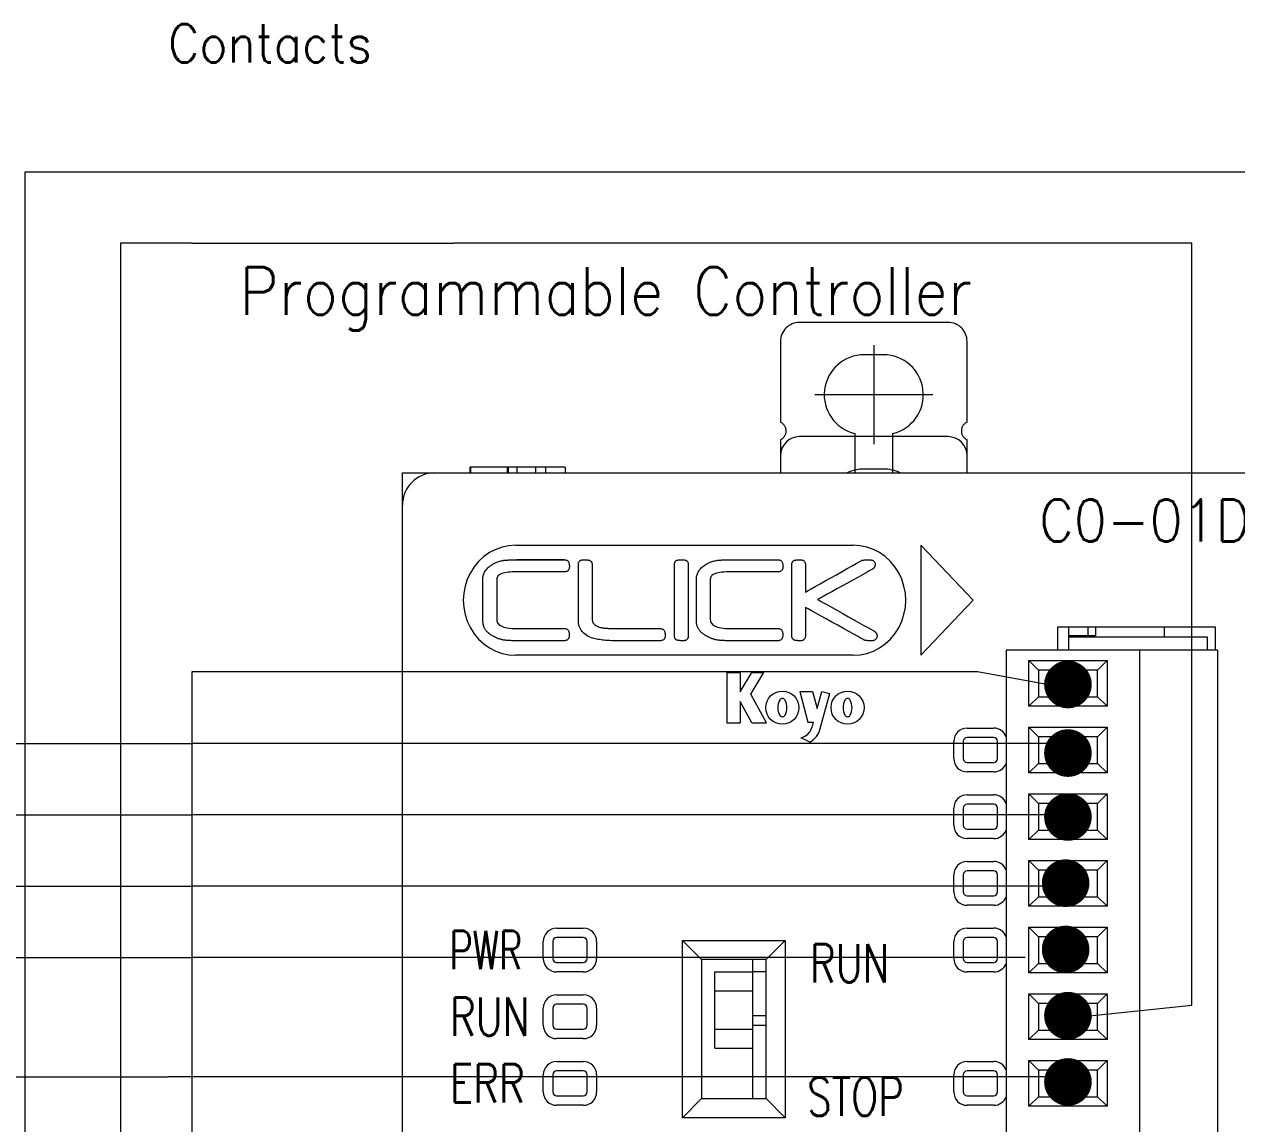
# Model space of a CAD drawing. Header units: inches. Extents: x 0 to 9.7, y 0 to 7.5.
# Drawn here: x 5.874 to 7.147, y 5.176 to 6.33 of the extents above; entities that cross this region are included whole.
import ezdxf
from ezdxf.enums import TextEntityAlignment as Align

# ---------------------------------------------------------------- set-up
doc = ezdxf.new("R2010")
doc.units = ezdxf.units.IN
doc.linetypes.add('CENTER2', pattern=[28.575, 19.05, -3.175, 3.175, -3.175])
doc.linetypes.add('PHANTOM', pattern=[12.7, 6.35, -1.27, 1.27, -1.27, 1.27, -1.27])
doc.layers.get('0').update_dxf_attribs({"lineweight": 0})
doc.layers.add('CENTERLINE', color=40, linetype='CENTER2')
doc.styles.add('MX_NOTE_STANDARD', font='txt.shx', dxfattribs={"bigfont": 'extfont.shx'})
doc.styles.get("Standard").update_dxf_attribs({"font": 'STANDARD'})

msp = doc.modelspace()

# ---------------------------------------------------------------- linework, layer by layer
at = {"lineweight": 18}
for p, q in [((5.875, 4.775), (5.875, 6.175)), ((5.875, 6.175), (7.3, 6.175)), ((6.05, 6.1), (5.975, 6.1)), ((5.975, 6.1), (5.975, 5.95)), ((6.05, 6.1), (6.325, 6.1)), ((7.1, 6.1), (6.325, 6.1)), ((7.1, 5.3), (7.1, 6.1)), ((5.975, 5.95), (5.975, 4.35)), ((6.844, 5.897), (6.688, 5.897)), ((6.668, 5.877), (6.668, 5.859)), ((6.864, 5.859), (6.864, 5.877)), ((6.271, 5.859), (6.305, 5.859)), ((6.271, 5.825), (6.271, 5.859)), ((6.305, 5.859), (7.307, 5.859)), ((6.342, 5.865), (6.342, 5.859)), ((6.3427, 5.865), (6.342, 5.865)), ((6.3809, 5.865), (6.3427, 5.865)), ((6.3427, 5.865), (6.3427, 5.859)), ((6.3809, 5.865), (6.3809, 5.859)), ((6.382, 5.865), (6.3809, 5.865)), ((6.3911, 5.865), (6.382, 5.865)), ((6.382, 5.865), (6.382, 5.859)), ((6.3911, 5.865), (6.3911, 5.859)), ((6.4109, 5.865), (6.3911, 5.865)), ((6.4214, 5.865), (6.4109, 5.865)), ((6.4109, 5.865), (6.4109, 5.859)), ((6.4214, 5.865), (6.4214, 5.859)), ((6.4419, 5.865), (6.4214, 5.865)), ((6.4419, 5.865), (6.4419, 5.859)), ((6.442, 5.865), (6.4419, 5.865)), ((6.442, 5.865), (6.442, 5.859)), ((6.776, 5.863), (6.756, 5.863)), ((6.271, 4.193), (6.271, 5.825)), ((6.3901, 5.783), (6.7445, 5.783)), ((6.8154, 5.783), (6.8154, 5.6675)), ((6.8705, 5.7253), (6.8154, 5.783)), ((6.8154, 5.6675), (6.8705, 5.7253)), ((6.959, 5.697), (6.959, 5.673)), ((7.125, 5.697), (6.959, 5.697)), ((6.971, 5.687), (6.971, 5.697)), ((6.991, 5.688), (6.991, 5.697)), ((6.999, 5.697), (6.999, 5.688)), ((7.071, 5.697), (7.071, 5.687)), ((7.125, 5.673), (7.125, 5.697)), ((6.999, 5.688), (6.971, 5.688)), ((6.971, 5.687), (7.116, 5.687)), ((6.971, 5.673), (6.971, 5.687)), ((7.116, 5.687), (7.116, 5.673)), ((6.7445, 5.6675), (6.3901, 5.6675)), ((7.045, 5.673), (6.905, 5.673)), ((6.905, 5.673), (6.905, 4.273)), ((7.045, 5.673), (7.045, 4.273)), ((7.127, 5.673), (7.045, 5.673)), ((7.127, 5.673), (7.127, 4.273)), ((6.939, 5.652), (6.929, 5.662)), ((6.929, 5.662), (7.011, 5.662)), ((6.929, 5.614), (6.929, 5.662)), ((7.001, 5.652), (7.011, 5.662)), ((7.011, 5.662), (7.011, 5.614)), ((6.875, 5.65), (6.05, 5.65)), ((6.05, 5.65), (6.05, 4.25)), ((6.6116, 5.6495), (6.6258, 5.6495)), ((6.6116, 5.6495), (6.6116, 5.5966)), ((6.6258, 5.629), (6.6381, 5.6495)), ((6.6258, 5.6495), (6.6258, 5.629)), ((6.6369, 5.6265), (6.6507, 5.6495)), ((6.6381, 5.6495), (6.6507, 5.6495)), ((6.9515, 5.636), (6.875, 5.65)), ((7.001, 5.652), (6.939, 5.652)), ((6.939, 5.652), (6.939, 5.624)), ((7.001, 5.624), (7.001, 5.652)), ((6.6883, 5.6294), (6.6968, 5.5974)), ((6.6883, 5.6294), (6.7017, 5.6294)), ((6.7017, 5.6294), (6.7065, 5.6115)), ((6.7065, 5.6115), (6.7113, 5.6295)), ((6.7113, 5.6295), (6.7197, 5.6272)), ((6.6258, 5.6188), (6.6258, 5.5966)), ((6.6381, 5.5966), (6.6258, 5.6188)), ((6.6535, 5.5966), (6.6369, 5.6265)), ((6.7098, 5.5905), (6.7197, 5.6272)), ((6.929, 5.614), (6.939, 5.624)), ((6.939, 5.624), (7.001, 5.624)), ((7.011, 5.614), (7.001, 5.624)), ((7.011, 5.614), (6.929, 5.614)), ((6.6116, 5.5966), (6.6258, 5.5966)), ((6.6381, 5.5966), (6.6535, 5.5966)), ((6.6968, 5.5974), (6.7027, 5.5974)), ((6.7012, 5.5918), (6.7027, 5.5974)), ((6.864, 5.591), (6.892, 5.591)), ((6.939, 5.582), (6.929, 5.592)), ((6.929, 5.592), (7.011, 5.592)), ((6.929, 5.544), (6.929, 5.592)), ((7.001, 5.582), (7.011, 5.592)), ((7.011, 5.592), (7.011, 5.544)), ((6.6895, 5.5811), (6.6992, 5.5763)), ((6.85, 5.559), (6.85, 5.577)), ((6.86, 5.577), (6.86, 5.559)), ((6.892, 5.581), (6.864, 5.581)), ((6.896, 5.559), (6.896, 5.577)), ((7.001, 5.582), (6.939, 5.582)), ((6.939, 5.582), (6.939, 5.554)), ((7.001, 5.554), (7.001, 5.582)), ((5.775, 5.575), (6.05, 5.575)), ((6.95, 5.575), (6.05, 5.575)), ((6.864, 5.555), (6.892, 5.555)), ((6.929, 5.544), (6.939, 5.554)), ((6.939, 5.554), (7.001, 5.554)), ((7.011, 5.544), (7.001, 5.554)), ((6.892, 5.545), (6.864, 5.545)), ((7.011, 5.544), (6.929, 5.544)), ((6.864, 5.521), (6.892, 5.521)), ((6.939, 5.512), (6.929, 5.522)), ((6.929, 5.522), (7.011, 5.522)), ((6.929, 5.474), (6.929, 5.522)), ((7.001, 5.512), (7.011, 5.522)), ((7.011, 5.522), (7.011, 5.474)), ((6.85, 5.489), (6.85, 5.507)), ((6.86, 5.507), (6.86, 5.489)), ((6.892, 5.511), (6.864, 5.511)), ((6.896, 5.489), (6.896, 5.507)), ((7.001, 5.512), (6.939, 5.512)), ((6.939, 5.512), (6.939, 5.484)), ((7.001, 5.484), (7.001, 5.512)), ((5.575, 5.5), (6.05, 5.5)), ((6.95, 5.5), (6.05, 5.5)), ((6.864, 5.485), (6.892, 5.485)), ((6.929, 5.474), (6.939, 5.484)), ((6.939, 5.484), (7.001, 5.484)), ((7.011, 5.474), (7.001, 5.484)), ((6.892, 5.475), (6.864, 5.475)), ((7.011, 5.474), (6.929, 5.474)), ((6.864, 5.451), (6.892, 5.451)), ((6.929, 5.404), (6.929, 5.452)), ((6.939, 5.442), (6.929, 5.452)), ((6.929, 5.452), (7.011, 5.452)), ((7.001, 5.442), (7.011, 5.452)), ((7.011, 5.452), (7.011, 5.404)), ((6.85, 5.419), (6.85, 5.437)), ((6.86, 5.437), (6.86, 5.419)), ((6.892, 5.441), (6.864, 5.441)), ((6.896, 5.419), (6.896, 5.437)), ((6.939, 5.442), (6.939, 5.414)), ((7.001, 5.442), (6.939, 5.442)), ((7.001, 5.414), (7.001, 5.442)), ((5.375, 5.425), (6.05, 5.425)), ((6.95, 5.425), (6.05, 5.425)), ((6.864, 5.415), (6.892, 5.415)), ((6.929, 5.404), (6.939, 5.414)), ((6.939, 5.414), (7.001, 5.414)), ((7.011, 5.404), (7.001, 5.414)), ((6.892, 5.405), (6.864, 5.405)), ((7.011, 5.404), (6.929, 5.404)), ((6.433, 5.381), (6.461, 5.381)), ((6.864, 5.381), (6.892, 5.381)), ((6.929, 5.382), (7.011, 5.382)), ((6.929, 5.382), (6.939, 5.372)), ((6.929, 5.334), (6.929, 5.382)), ((7.011, 5.382), (7.001, 5.372)), ((7.011, 5.382), (7.011, 5.334)), ((6.419, 5.349), (6.419, 5.367)), ((6.429, 5.367), (6.429, 5.349)), ((6.461, 5.371), (6.433, 5.371)), ((6.465, 5.349), (6.465, 5.367)), ((6.475, 5.367), (6.475, 5.349)), ((6.565, 5.368), (6.673, 5.368)), ((6.565, 5.182), (6.565, 5.368)), ((6.585, 5.348), (6.565, 5.368)), ((6.673, 5.368), (6.653, 5.348)), ((6.673, 5.368), (6.673, 5.182)), ((6.85, 5.349), (6.85, 5.367)), ((6.86, 5.367), (6.86, 5.349)), ((6.892, 5.371), (6.864, 5.371)), ((6.896, 5.349), (6.896, 5.367)), ((7.001, 5.372), (6.939, 5.372)), ((6.939, 5.372), (6.939, 5.344)), ((7.001, 5.344), (7.001, 5.372)), ((5.175, 5.35), (6.05, 5.35)), ((6.925, 5.35), (6.05, 5.35)), ((6.585, 5.348), (6.585, 5.202)), ((6.653, 5.348), (6.585, 5.348)), ((6.639, 5.335), (6.639, 5.348)), ((6.653, 5.202), (6.653, 5.348)), ((6.433, 5.345), (6.461, 5.345)), ((6.461, 5.335), (6.433, 5.335)), ((6.599, 5.335), (6.639, 5.335)), ((6.599, 5.315), (6.599, 5.335)), ((6.653, 5.335), (6.639, 5.335)), ((6.639, 5.315), (6.639, 5.335)), ((6.864, 5.345), (6.892, 5.345)), ((6.892, 5.335), (6.864, 5.335)), ((6.939, 5.344), (6.929, 5.334)), ((6.939, 5.344), (7.001, 5.344)), ((7.001, 5.344), (7.011, 5.334)), ((7.011, 5.334), (6.929, 5.334)), ((6.433, 5.311), (6.461, 5.311)), ((6.599, 5.275), (6.599, 5.315)), ((6.599, 5.315), (6.639, 5.315)), ((6.639, 5.275), (6.639, 5.315)), ((6.929, 5.264), (6.929, 5.312)), ((6.929, 5.312), (6.939, 5.302)), ((6.929, 5.312), (7.011, 5.312)), ((7.011, 5.312), (7.001, 5.302)), ((7.011, 5.312), (7.011, 5.264)), ((6.419, 5.279), (6.419, 5.297)), ((6.429, 5.297), (6.429, 5.279)), ((6.461, 5.301), (6.433, 5.301)), ((6.465, 5.279), (6.465, 5.297)), ((6.475, 5.297), (6.475, 5.279)), ((6.939, 5.302), (6.939, 5.274)), ((7.001, 5.302), (6.939, 5.302)), ((6.9757, 5.287), (7.1, 5.3)), ((7.001, 5.274), (7.001, 5.302)), ((6.653, 5.289), (6.639, 5.289)), ((6.433, 5.275), (6.461, 5.275)), ((6.599, 5.275), (6.639, 5.275)), ((6.599, 5.255), (6.599, 5.275)), ((6.639, 5.279), (6.653, 5.279)), ((6.639, 5.255), (6.639, 5.275)), ((6.939, 5.274), (6.929, 5.264)), ((6.939, 5.274), (7.001, 5.274)), ((7.001, 5.274), (7.011, 5.264)), ((6.461, 5.265), (6.433, 5.265)), ((7.011, 5.264), (6.929, 5.264)), ((6.599, 5.255), (6.639, 5.255)), ((6.639, 5.202), (6.639, 5.255)), ((6.433, 5.241), (6.461, 5.241)), ((6.864, 5.241), (6.892, 5.241)), ((6.929, 5.194), (6.929, 5.242)), ((6.929, 5.242), (6.939, 5.232)), ((6.929, 5.242), (7.011, 5.242)), ((7.011, 5.242), (7.001, 5.232)), ((7.011, 5.242), (7.011, 5.194)), ((4.875, 5.225), (6.025, 5.225)), ((6.95, 5.225), (6.025, 5.225)), ((6.419, 5.209), (6.419, 5.227)), ((6.429, 5.227), (6.429, 5.209)), ((6.461, 5.231), (6.433, 5.231)), ((6.465, 5.209), (6.465, 5.227)), ((6.475, 5.227), (6.475, 5.209)), ((6.85, 5.209), (6.85, 5.227)), ((6.86, 5.227), (6.86, 5.209)), ((6.892, 5.231), (6.864, 5.231)), ((6.896, 5.209), (6.896, 5.227)), ((6.939, 5.232), (6.939, 5.204)), ((7.001, 5.232), (6.939, 5.232)), ((7.001, 5.204), (7.001, 5.232)), ((6.433, 5.205), (6.461, 5.205)), ((6.461, 5.195), (6.433, 5.195)), ((6.585, 5.202), (6.565, 5.182)), ((6.585, 5.202), (6.653, 5.202)), ((6.673, 5.182), (6.653, 5.202)), ((6.864, 5.205), (6.892, 5.205)), ((6.892, 5.195), (6.864, 5.195)), ((6.939, 5.204), (6.929, 5.194)), ((6.939, 5.204), (7.001, 5.204)), ((7.001, 5.204), (7.011, 5.194)), ((7.011, 5.194), (6.929, 5.194)), ((6.673, 5.182), (6.565, 5.182))]:
    msp.add_line(p, q, dxfattribs=at)
at = {"linetype": 'PHANTOM', "lineweight": 18, "ltscale": 0.2}
for p, q in [((6.844, 6.017), (6.688, 6.017)), ((6.668, 5.997), (6.668, 5.9122)), ((6.864, 5.9122), (6.864, 5.997)), ((6.776, 5.983), (6.756, 5.983)), ((6.746, 5.9002), (6.746, 5.859)), ((6.786, 5.859), (6.786, 5.9002)), ((6.668, 5.8938), (6.668, 5.859)), ((6.864, 5.859), (6.864, 5.8938))]:
    msp.add_line(p, q, dxfattribs=at)
at = {"lineweight": 18}
for points in [[(6.3901, 5.783), (6.3829, 5.7825), (6.3759, 5.781), (6.369, 5.7786), (6.3626, 5.7753), (6.3566, 5.7711), (6.3511, 5.7661), (6.3464, 5.7604), (6.3424, 5.7541), (6.3392, 5.7474), (6.3369, 5.7402), (6.3355, 5.7328), (6.335, 5.7253), (6.3355, 5.7177), (6.3369, 5.7103), (6.3392, 5.7032), (6.3424, 5.6964), (6.3464, 5.6901), (6.3511, 5.6844), (6.3566, 5.6794), (6.3626, 5.6752), (6.369, 5.6719), (6.3759, 5.6695), (6.3829, 5.668), (6.3901, 5.6675), (6.3901, 5.6675)], [(6.7445, 5.6675), (6.7517, 5.668), (6.7588, 5.6695), (6.7656, 5.6719), (6.7721, 5.6752), (6.7781, 5.6794), (6.7835, 5.6844), (6.7882, 5.6901), (6.7922, 5.6964), (6.7954, 5.7032), (6.7977, 5.7103), (6.7992, 5.7177), (6.7996, 5.7253), (6.7992, 5.7328), (6.7977, 5.7402), (6.7954, 5.7474), (6.7922, 5.7541), (6.7882, 5.7604), (6.7835, 5.7661), (6.7781, 5.7711), (6.7721, 5.7753), (6.7656, 5.7786), (6.7588, 5.781), (6.7517, 5.7825), (6.7445, 5.783), (6.7445, 5.783)], [(6.3555, 5.7471), (6.3555, 5.7481), (6.3556, 5.7492), (6.3558, 5.7502), (6.356, 5.7512), (6.3562, 5.7521), (6.3566, 5.7531), (6.357, 5.754), (6.3574, 5.7549), (6.358, 5.7558), (6.3585, 5.7567), (6.3592, 5.7576), (6.3599, 5.7584), (6.3607, 5.7592), (6.3615, 5.76), (6.3624, 5.7607), (6.3632, 5.7613), (6.364, 5.7619), (6.3648, 5.7625), (6.3656, 5.763), (6.3665, 5.7635), (6.3674, 5.764), (6.3683, 5.7644), (6.3693, 5.7648), (6.3702, 5.7652), (6.3712, 5.7656), (6.3722, 5.7659), (6.3732, 5.7662), (6.3743, 5.7665), (6.3754, 5.7668), (6.3765, 5.767), (6.3767, 5.7671), (6.377, 5.7671), (6.3773, 5.7671), (6.3777, 5.7672), (6.378, 5.7672), (6.3783, 5.7673), (6.3786, 5.7673), (6.379, 5.7673), (6.3793, 5.7674), (6.3797, 5.7674), (6.3801, 5.7674), (6.3804, 5.7675), (6.3808, 5.7675), (6.3812, 5.7675), (6.3816, 5.7675), (6.382, 5.7676), (6.3824, 5.7676), (6.3829, 5.7676), (6.3833, 5.7676), (6.3838, 5.7677), (6.3842, 5.7677), (6.3847, 5.7677), (6.3852, 5.7677), (6.3857, 5.7677), (6.3862, 5.7677), (6.3867, 5.7677), (6.3872, 5.7677), (6.3877, 5.7677), (6.3883, 5.7677), (6.3888, 5.7677)], [(6.3888, 5.7677), (6.3895, 5.7677), (6.3914, 5.7677), (6.3943, 5.7677), (6.398, 5.7677), (6.4024, 5.7677), (6.4073, 5.7677), (6.4124, 5.7677), (6.4177, 5.7677), (6.4228, 5.7677), (6.4277, 5.7677), (6.4321, 5.7677), (6.4358, 5.7677), (6.4387, 5.7677), (6.4406, 5.7677), (6.4413, 5.7677)], [(6.4409, 5.7677), (6.4403, 5.7677), (6.4385, 5.7677), (6.4358, 5.7677), (6.4322, 5.7677), (6.428, 5.7677), (6.4234, 5.7677), (6.4185, 5.7677), (6.4135, 5.7677), (6.4086, 5.7677), (6.404, 5.7677), (6.3999, 5.7677), (6.3963, 5.7677), (6.3935, 5.7677), (6.3917, 5.7677), (6.3911, 5.7677)], [(6.4413, 5.7677), (6.4419, 5.7677), (6.4425, 5.7676), (6.4431, 5.7675), (6.4436, 5.7672), (6.4441, 5.7669), (6.4446, 5.7666), (6.445, 5.7662), (6.4453, 5.7657), (6.4456, 5.7652), (6.4458, 5.7646), (6.446, 5.7639), (6.4462, 5.7632), (6.4463, 5.7624), (6.4464, 5.7615), (6.4464, 5.7606)], [(6.4464, 5.7606), (6.4464, 5.7599), (6.4463, 5.7592), (6.4462, 5.7586), (6.446, 5.7581), (6.4458, 5.7575), (6.4456, 5.7571), (6.4453, 5.7567), (6.445, 5.7563), (6.4446, 5.756), (6.4441, 5.7557), (6.4436, 5.7555), (6.4431, 5.7553), (6.4425, 5.7552), (6.4419, 5.7551), (6.4413, 5.7551)], [(6.4558, 5.7623), (6.4558, 5.763), (6.4559, 5.7637), (6.456, 5.7643), (6.4561, 5.7648), (6.4563, 5.7653), (6.4566, 5.7658), (6.4569, 5.7662), (6.4572, 5.7666), (6.4576, 5.7669), (6.458, 5.7671), (6.4585, 5.7674), (6.459, 5.7675), (6.4596, 5.7676), (6.4602, 5.7677), (6.4609, 5.7677), (6.4615, 5.7677), (6.4621, 5.7677), (6.4627, 5.7677), (6.4633, 5.7677), (6.4638, 5.7677), (6.4643, 5.7677), (6.4647, 5.7676), (6.4651, 5.7676), (6.4655, 5.7676), (6.4659, 5.7675), (6.4662, 5.7675), (6.4665, 5.7675), (6.4668, 5.7674), (6.467, 5.7674), (6.4672, 5.7673), (6.4676, 5.7672), (6.468, 5.767), (6.4683, 5.7668), (6.4687, 5.7666), (6.469, 5.7663), (6.4692, 5.766), (6.4695, 5.7657), (6.4697, 5.7654), (6.4698, 5.765), (6.47, 5.7646), (6.4701, 5.7642), (6.4702, 5.7638), (6.4703, 5.7633), (6.4703, 5.7628), (6.4704, 5.7623)], [(6.4558, 5.7052), (6.4558, 5.7059), (6.4558, 5.7079), (6.4558, 5.7111), (6.4558, 5.7152), (6.4558, 5.72), (6.4558, 5.7253), (6.4558, 5.7309), (6.4558, 5.7366), (6.4558, 5.7422), (6.4558, 5.7475), (6.4558, 5.7523), (6.4558, 5.7564), (6.4558, 5.7595), (6.4558, 5.7616), (6.4558, 5.7623)], [(6.4704, 5.7623), (6.4704, 5.7616), (6.4704, 5.7595), (6.4704, 5.7563), (6.4704, 5.7523), (6.4704, 5.7475), (6.4704, 5.7422), (6.4704, 5.7366), (6.4704, 5.7309), (6.4704, 5.7253), (6.4704, 5.72), (6.4704, 5.7152), (6.4704, 5.7111), (6.4704, 5.708), (6.4704, 5.7059), (6.4704, 5.7052)], [(6.5566, 5.7624), (6.5567, 5.7629), (6.5567, 5.7634), (6.5568, 5.7639), (6.5569, 5.7643), (6.557, 5.7648), (6.5571, 5.7652), (6.5573, 5.7655), (6.5575, 5.7659), (6.5578, 5.7662), (6.558, 5.7665), (6.5583, 5.7667), (6.5586, 5.7669), (6.559, 5.7671), (6.5593, 5.7673), (6.5597, 5.7675), (6.5598, 5.7675), (6.5599, 5.7675), (6.5601, 5.7675), (6.5602, 5.7675), (6.5603, 5.7675), (6.5605, 5.7675), (6.5606, 5.7676), (6.5608, 5.7676), (6.5609, 5.7676), (6.5611, 5.7676), (6.5613, 5.7676), (6.5614, 5.7676), (6.5616, 5.7676), (6.5618, 5.7676), (6.562, 5.7677), (6.5622, 5.7677), (6.5625, 5.7677), (6.5627, 5.7677), (6.5629, 5.7677), (6.5632, 5.7677), (6.5634, 5.7677), (6.5637, 5.7677), (6.564, 5.7677), (6.5643, 5.7677), (6.5645, 5.7677), (6.5648, 5.7677), (6.5651, 5.7677), (6.5655, 5.7677), (6.5658, 5.7677), (6.5661, 5.7677), (6.5668, 5.7677), (6.5674, 5.7676), (6.568, 5.7675), (6.5685, 5.7674), (6.569, 5.7671), (6.5694, 5.7669), (6.5698, 5.7666), (6.5701, 5.7662), (6.5704, 5.7658), (6.5707, 5.7653), (6.5709, 5.7648), (6.571, 5.7643), (6.5711, 5.7637), (6.5712, 5.763), (6.5712, 5.7623)], [(6.5566, 5.6884), (6.5566, 5.6893), (6.5566, 5.692), (6.5566, 5.6961), (6.5566, 5.7013), (6.5566, 5.7075), (6.5566, 5.7144), (6.5566, 5.7217), (6.5566, 5.7291), (6.5566, 5.7363), (6.5566, 5.7432), (6.5566, 5.7494), (6.5566, 5.7547), (6.5566, 5.7588), (6.5566, 5.7614), (6.5566, 5.7624)], [(6.5712, 5.7623), (6.5712, 5.7614), (6.5712, 5.7587), (6.5712, 5.7546), (6.5712, 5.7493), (6.5712, 5.7431), (6.5712, 5.7362), (6.5712, 5.729), (6.5712, 5.7216), (6.5712, 5.7143), (6.5712, 5.7075), (6.5712, 5.7013), (6.5712, 5.696), (6.5712, 5.6919), (6.5712, 5.6892), (6.5712, 5.6883)], [(6.5797, 5.7471), (6.5797, 5.7481), (6.5798, 5.7492), (6.58, 5.7502), (6.5802, 5.7512), (6.5805, 5.7521), (6.5808, 5.7531), (6.5812, 5.754), (6.5817, 5.7549), (6.5822, 5.7558), (6.5828, 5.7567), (6.5834, 5.7576), (6.5841, 5.7584), (6.5849, 5.7592), (6.5857, 5.76), (6.5866, 5.7607), (6.5874, 5.7613), (6.5882, 5.7619), (6.589, 5.7625), (6.5899, 5.763), (6.5907, 5.7635), (6.5916, 5.764), (6.5926, 5.7644), (6.5935, 5.7648), (6.5945, 5.7652), (6.5954, 5.7656), (6.5964, 5.7659), (6.5975, 5.7662), (6.5985, 5.7665), (6.5996, 5.7668), (6.6007, 5.767), (6.601, 5.7671), (6.6013, 5.7671), (6.6016, 5.7671), (6.6019, 5.7672), (6.6022, 5.7672), (6.6025, 5.7673), (6.6029, 5.7673), (6.6032, 5.7673), (6.6036, 5.7674), (6.6039, 5.7674), (6.6043, 5.7674), (6.6047, 5.7675), (6.6051, 5.7675), (6.6054, 5.7675), (6.6058, 5.7675), (6.6063, 5.7676), (6.6067, 5.7676), (6.6071, 5.7676), (6.6075, 5.7676), (6.608, 5.7677), (6.6085, 5.7677), (6.6089, 5.7677), (6.6094, 5.7677), (6.6099, 5.7677), (6.6104, 5.7677), (6.6109, 5.7677), (6.6114, 5.7677), (6.612, 5.7677), (6.6125, 5.7677), (6.613, 5.7677)], [(6.613, 5.7677), (6.6137, 5.7677), (6.6156, 5.7677), (6.6185, 5.7677), (6.6222, 5.7677), (6.6266, 5.7677), (6.6315, 5.7677), (6.6367, 5.7677), (6.6419, 5.7677), (6.647, 5.7677), (6.6519, 5.7677), (6.6563, 5.7677), (6.6601, 5.7677), (6.663, 5.7677), (6.6648, 5.7677), (6.6655, 5.7677)], [(6.6655, 5.7677), (6.6662, 5.7677), (6.6668, 5.7676), (6.6674, 5.7675), (6.6679, 5.7672), (6.6684, 5.7669), (6.6688, 5.7666), (6.6692, 5.7662), (6.6695, 5.7657), (6.6698, 5.7652), (6.6701, 5.7646), (6.6703, 5.7639), (6.6704, 5.7632), (6.6706, 5.7624), (6.6706, 5.7615), (6.6707, 5.7606)], [(6.6707, 5.7606), (6.6706, 5.7599), (6.6706, 5.7592), (6.6704, 5.7586), (6.6703, 5.7581), (6.6701, 5.7575), (6.6698, 5.7571), (6.6695, 5.7567), (6.6692, 5.7563), (6.6688, 5.756), (6.6684, 5.7557), (6.6679, 5.7555), (6.6674, 5.7553), (6.6668, 5.7552), (6.6662, 5.7551), (6.6655, 5.7551)], [(6.6799, 5.7623), (6.6799, 5.7628), (6.6799, 5.7633), (6.68, 5.7638), (6.6801, 5.7642), (6.6802, 5.7646), (6.6803, 5.765), (6.6805, 5.7654), (6.6807, 5.7657), (6.6809, 5.766), (6.6812, 5.7663), (6.6815, 5.7666), (6.6818, 5.7668), (6.6821, 5.767), (6.6825, 5.7672), (6.6828, 5.7673), (6.683, 5.7674), (6.6832, 5.7674), (6.6835, 5.7675), (6.6837, 5.7675), (6.684, 5.7675), (6.6844, 5.7676), (6.6848, 5.7676), (6.6852, 5.7676), (6.6856, 5.7677), (6.6861, 5.7677), (6.6866, 5.7677), (6.6871, 5.7677), (6.6877, 5.7677), (6.6883, 5.7677), (6.689, 5.7677), (6.6896, 5.7677), (6.6903, 5.7676), (6.6908, 5.7675), (6.6914, 5.7674), (6.6919, 5.7671), (6.6923, 5.7669), (6.6927, 5.7666), (6.693, 5.7662), (6.6933, 5.7658), (6.6936, 5.7653), (6.6938, 5.7648), (6.694, 5.7643), (6.6941, 5.7637), (6.6942, 5.763), (6.6942, 5.7623)], [(6.6799, 5.6884), (6.6799, 5.6893), (6.6799, 5.6919), (6.6799, 5.696), (6.6799, 5.7013), (6.6799, 5.7075), (6.6799, 5.7144), (6.6799, 5.7216), (6.6799, 5.729), (6.6799, 5.7363), (6.6799, 5.7431), (6.6799, 5.7493), (6.6799, 5.7546), (6.6799, 5.7587), (6.6799, 5.7613), (6.6799, 5.7623)], [(6.6942, 5.7338), (6.6949, 5.7342), (6.6971, 5.7354), (6.7004, 5.7372), (6.7046, 5.7396), (6.7096, 5.7424), (6.7151, 5.7455), (6.7209, 5.7488), (6.7268, 5.7521), (6.7327, 5.7554), (6.7382, 5.7585), (6.7432, 5.7613), (6.7474, 5.7637), (6.7507, 5.7655), (6.7528, 5.7667), (6.7536, 5.7672)], [(6.6942, 5.7623), (6.6942, 5.7619), (6.6942, 5.7609), (6.6942, 5.7593), (6.6942, 5.7573), (6.6942, 5.7549), (6.6942, 5.7523), (6.6942, 5.7495), (6.6942, 5.7466), (6.6942, 5.7438), (6.6942, 5.7412), (6.6942, 5.7388), (6.6942, 5.7367), (6.6942, 5.7352), (6.6942, 5.7341), (6.6942, 5.7338)], [(6.7639, 5.7575), (6.7632, 5.7571), (6.7612, 5.756), (6.758, 5.7542), (6.754, 5.752), (6.7492, 5.7493), (6.7439, 5.7464), (6.7383, 5.7433), (6.7326, 5.7402), (6.7271, 5.7371), (6.7218, 5.7342), (6.717, 5.7315), (6.713, 5.7293), (6.7098, 5.7275), (6.7078, 5.7264), (6.707, 5.726)], [(6.7536, 5.7672), (6.7538, 5.7672), (6.7541, 5.7673), (6.7544, 5.7674), (6.7548, 5.7674), (6.7552, 5.7675), (6.7557, 5.7675), (6.7562, 5.7676), (6.7567, 5.7676), (6.7573, 5.7676), (6.7579, 5.7677), (6.7585, 5.7677), (6.7592, 5.7677), (6.76, 5.7677), (6.7607, 5.7677), (6.7616, 5.7677), (6.7623, 5.7677), (6.763, 5.7677), (6.7637, 5.7675), (6.7643, 5.7674), (6.7648, 5.7672), (6.7653, 5.7669), (6.7658, 5.7666), (6.7661, 5.7663), (6.7665, 5.7659), (6.7668, 5.7655), (6.767, 5.765), (6.7672, 5.7645), (6.7673, 5.764), (6.7674, 5.7634), (6.7674, 5.7627), (6.7674, 5.7623), (6.7674, 5.7619), (6.7673, 5.7615), (6.7672, 5.7611), (6.767, 5.7607), (6.7669, 5.7603), (6.7667, 5.76), (6.7664, 5.7596), (6.7662, 5.7593), (6.7659, 5.759), (6.7655, 5.7586), (6.7652, 5.7583), (6.7648, 5.758), (6.7644, 5.7578), (6.7639, 5.7575)], [(6.3555, 5.7048), (6.3555, 5.7053), (6.3555, 5.7068), (6.3555, 5.7092), (6.3555, 5.7122), (6.3555, 5.7157), (6.3555, 5.7197), (6.3555, 5.7238), (6.3555, 5.728), (6.3555, 5.7322), (6.3555, 5.7361), (6.3555, 5.7396), (6.3555, 5.7427), (6.3555, 5.745), (6.3555, 5.7465), (6.3555, 5.7471)], [(6.3891, 5.7551), (6.3866, 5.755), (6.3843, 5.7549), (6.3822, 5.7548), (6.3803, 5.7545), (6.3785, 5.7542), (6.3769, 5.7538), (6.3755, 5.7533), (6.3742, 5.7528), (6.3731, 5.7522), (6.3722, 5.7515), (6.3714, 5.7508), (6.3708, 5.75), (6.3704, 5.7491), (6.3701, 5.7481), (6.3701, 5.7471)], [(6.3701, 5.7471), (6.3701, 5.7465), (6.3701, 5.745), (6.3701, 5.7427), (6.3701, 5.7397), (6.3701, 5.7362), (6.3701, 5.7323), (6.3701, 5.7282), (6.3701, 5.724), (6.3701, 5.7198), (6.3701, 5.7159), (6.3701, 5.7124), (6.3701, 5.7094), (6.3701, 5.7071), (6.3701, 5.7056), (6.3701, 5.705)], [(6.4413, 5.7551), (6.4406, 5.7551), (6.4387, 5.7551), (6.4358, 5.7551), (6.4321, 5.7551), (6.4277, 5.7551), (6.4229, 5.7551), (6.4178, 5.7551), (6.4126, 5.7551), (6.4074, 5.7551), (6.4026, 5.7551), (6.3982, 5.7551), (6.3945, 5.7551), (6.3916, 5.7551), (6.3897, 5.7551), (6.3891, 5.7551)], [(6.5797, 5.7048), (6.5797, 5.7053), (6.5797, 5.7068), (6.5797, 5.7092), (6.5797, 5.7122), (6.5797, 5.7157), (6.5797, 5.7197), (6.5797, 5.7238), (6.5797, 5.728), (6.5797, 5.7322), (6.5797, 5.7361), (6.5797, 5.7396), (6.5797, 5.7427), (6.5797, 5.745), (6.5797, 5.7465), (6.5797, 5.7471)], [(6.6133, 5.7551), (6.6109, 5.755), (6.6086, 5.7549), (6.6065, 5.7548), (6.6045, 5.7545), (6.6027, 5.7542), (6.6011, 5.7538), (6.5997, 5.7533), (6.5984, 5.7528), (6.5973, 5.7522), (6.5964, 5.7515), (6.5957, 5.7508), (6.5951, 5.75), (6.5946, 5.7491), (6.5944, 5.7481), (6.5943, 5.7471)], [(6.5943, 5.7471), (6.5943, 5.7465), (6.5943, 5.745), (6.5943, 5.7427), (6.5943, 5.7397), (6.5943, 5.7362), (6.5943, 5.7323), (6.5943, 5.7282), (6.5943, 5.724), (6.5943, 5.7198), (6.5943, 5.7159), (6.5943, 5.7124), (6.5943, 5.7094), (6.5943, 5.7071), (6.5943, 5.7056), (6.5943, 5.705)], [(6.6655, 5.7551), (6.6648, 5.7551), (6.663, 5.7551), (6.6601, 5.7551), (6.6564, 5.7551), (6.652, 5.7551), (6.6471, 5.7551), (6.642, 5.7551), (6.6368, 5.7551), (6.6317, 5.7551), (6.6268, 5.7551), (6.6225, 5.7551), (6.6187, 5.7551), (6.6158, 5.7551), (6.614, 5.7551), (6.6133, 5.7551)], [(6.6942, 5.7179), (6.6942, 5.7175), (6.6942, 5.7164), (6.6942, 5.7148), (6.6942, 5.7127), (6.6942, 5.7102), (6.6942, 5.7074), (6.6942, 5.7045), (6.6942, 5.7016), (6.6942, 5.6987), (6.6942, 5.6959), (6.6942, 5.6935), (6.6942, 5.6913), (6.6942, 5.6897), (6.6942, 5.6886), (6.6942, 5.6883)], [(6.7559, 5.6835), (6.7551, 5.6839), (6.7529, 5.6852), (6.7495, 5.6871), (6.7451, 5.6895), (6.7399, 5.6924), (6.7342, 5.6956), (6.7281, 5.699), (6.7219, 5.7024), (6.7159, 5.7058), (6.7102, 5.7089), (6.705, 5.7118), (6.7006, 5.7143), (6.6972, 5.7162), (6.695, 5.7174), (6.6942, 5.7179)], [(6.707, 5.726), (6.7078, 5.7256), (6.7099, 5.7244), (6.7132, 5.7226), (6.7174, 5.7203), (6.7223, 5.7175), (6.7278, 5.7145), (6.7335, 5.7112), (6.7394, 5.7079), (6.7452, 5.7047), (6.7506, 5.7017), (6.7556, 5.6989), (6.7598, 5.6966), (6.763, 5.6948), (6.7652, 5.6936), (6.7659, 5.6932)], [(6.3911, 5.6828), (6.3898, 5.6828), (6.3885, 5.6828), (6.3873, 5.6828), (6.3861, 5.6828), (6.385, 5.6829), (6.3839, 5.6829), (6.3829, 5.6829), (6.382, 5.683), (6.381, 5.6831), (6.3802, 5.6831), (6.3794, 5.6832), (6.3786, 5.6833), (6.3779, 5.6834), (6.3772, 5.6835), (6.3766, 5.6836), (6.3759, 5.6838), (6.3753, 5.6839), (6.3747, 5.6841), (6.374, 5.6843), (6.3733, 5.6845), (6.3727, 5.6847), (6.372, 5.6849), (6.3713, 5.6852), (6.3707, 5.6855), (6.37, 5.6857), (6.3693, 5.686), (6.3686, 5.6864), (6.368, 5.6867), (6.3673, 5.687), (6.3666, 5.6874), (6.3658, 5.6878), (6.3651, 5.6883), (6.3644, 5.6887), (6.3637, 5.6892), (6.363, 5.6896), (6.3624, 5.6901), (6.3618, 5.6905), (6.3613, 5.691), (6.3608, 5.6914), (6.3603, 5.6919), (6.3598, 5.6924), (6.3594, 5.6928), (6.359, 5.6933), (6.3586, 5.6938), (6.3583, 5.6942), (6.3579, 5.6948), (6.3576, 5.6954), (6.3573, 5.696), (6.357, 5.6966), (6.3567, 5.6972), (6.3565, 5.6979), (6.3563, 5.6985), (6.3561, 5.6992), (6.3559, 5.7), (6.3558, 5.7007), (6.3557, 5.7015), (6.3556, 5.7023), (6.3555, 5.7031), (6.3555, 5.7039), (6.3555, 5.7048)], [(6.3701, 5.705), (6.3702, 5.7038), (6.3704, 5.7027), (6.3709, 5.7016), (6.3716, 5.7007), (6.3724, 5.6998), (6.3734, 5.699), (6.3746, 5.6983), (6.376, 5.6976), (6.3776, 5.6971), (6.3794, 5.6966), (6.3814, 5.6962), (6.3835, 5.6959), (6.3859, 5.6957), (6.3884, 5.6956), (6.3911, 5.6956)], [(6.4948, 5.6828), (6.4927, 5.6828), (6.4906, 5.6828), (6.4886, 5.6829), (6.4867, 5.683), (6.4848, 5.6831), (6.483, 5.6832), (6.4813, 5.6834), (6.4796, 5.6836), (6.478, 5.6839), (6.4764, 5.6841), (6.475, 5.6844), (6.4735, 5.6847), (6.4722, 5.6851), (6.4709, 5.6854), (6.4696, 5.6858), (6.4678, 5.6865), (6.4662, 5.6873), (6.4646, 5.6882), (6.4632, 5.6892), (6.4619, 5.6902), (6.4608, 5.6914), (6.4597, 5.6926), (6.4588, 5.6939), (6.458, 5.6952), (6.4573, 5.6967), (6.4568, 5.6982), (6.4563, 5.6998), (6.456, 5.7015), (6.4558, 5.7033), (6.4558, 5.7052)], [(6.4704, 5.7052), (6.4704, 5.7043), (6.4705, 5.7035), (6.4708, 5.7027), (6.4711, 5.702), (6.4715, 5.7013), (6.472, 5.7006), (6.4726, 5.7), (6.4732, 5.6994), (6.474, 5.6989), (6.4749, 5.6984), (6.4758, 5.6979), (6.4769, 5.6975), (6.478, 5.6971), (6.4792, 5.6968), (6.4805, 5.6965), (6.481, 5.6964), (6.4815, 5.6962), (6.4822, 5.6961), (6.4829, 5.6961), (6.4836, 5.696), (6.4845, 5.6959), (6.4854, 5.6958), (6.4864, 5.6958), (6.4875, 5.6957), (6.4886, 5.6957), (6.4899, 5.6956), (6.4912, 5.6956), (6.4926, 5.6956), (6.494, 5.6956), (6.4956, 5.6956)], [(6.6154, 5.6828), (6.614, 5.6828), (6.6128, 5.6828), (6.6115, 5.6828), (6.6104, 5.6828), (6.6093, 5.6829), (6.6082, 5.6829), (6.6072, 5.6829), (6.6062, 5.683), (6.6053, 5.6831), (6.6044, 5.6831), (6.6036, 5.6832), (6.6028, 5.6833), (6.6021, 5.6834), (6.6014, 5.6835), (6.6008, 5.6836), (6.6002, 5.6838), (6.5995, 5.6839), (6.5989, 5.6841), (6.5982, 5.6843), (6.5976, 5.6845), (6.5969, 5.6847), (6.5963, 5.6849), (6.5956, 5.6852), (6.5949, 5.6855), (6.5942, 5.6857), (6.5936, 5.686), (6.5929, 5.6864), (6.5922, 5.6867), (6.5915, 5.687), (6.5908, 5.6874), (6.59, 5.6878), (6.5893, 5.6883), (6.5886, 5.6887), (6.5879, 5.6892), (6.5873, 5.6896), (6.5867, 5.6901), (6.5861, 5.6905), (6.5855, 5.691), (6.585, 5.6914), (6.5845, 5.6919), (6.5841, 5.6924), (6.5836, 5.6928), (6.5832, 5.6933), (6.5829, 5.6938), (6.5825, 5.6942), (6.5822, 5.6948), (6.5818, 5.6954), (6.5815, 5.696), (6.5812, 5.6966), (6.581, 5.6972), (6.5807, 5.6979), (6.5805, 5.6985), (6.5803, 5.6992), (6.5802, 5.7), (6.58, 5.7007), (6.5799, 5.7015), (6.5798, 5.7023), (6.5798, 5.7031), (6.5797, 5.7039), (6.5797, 5.7048)], [(6.5943, 5.705), (6.5944, 5.7038), (6.5947, 5.7027), (6.5951, 5.7016), (6.5958, 5.7007), (6.5966, 5.6998), (6.5977, 5.699), (6.5989, 5.6983), (6.6003, 5.6976), (6.6019, 5.6971), (6.6037, 5.6966), (6.6056, 5.6962), (6.6078, 5.6959), (6.6101, 5.6957), (6.6126, 5.6956), (6.6154, 5.6956)], [(6.3911, 5.6956), (6.3917, 5.6956), (6.3935, 5.6956), (6.3963, 5.6956), (6.3999, 5.6956), (6.404, 5.6956), (6.4086, 5.6956), (6.4135, 5.6956), (6.4185, 5.6956), (6.4234, 5.6956), (6.428, 5.6956), (6.4322, 5.6956), (6.4358, 5.6956), (6.4385, 5.6956), (6.4403, 5.6956), (6.4409, 5.6956)], [(6.4409, 5.6956), (6.4416, 5.6955), (6.4423, 5.6955), (6.4429, 5.6953), (6.4434, 5.6951), (6.4439, 5.6949), (6.4444, 5.6945), (6.4448, 5.6942), (6.4451, 5.6938), (6.4454, 5.6933), (6.4457, 5.6927), (6.4459, 5.6921), (6.4461, 5.6915), (6.4462, 5.6908), (6.4463, 5.69), (6.4463, 5.6892), (6.4463, 5.6884), (6.4462, 5.6876), (6.4461, 5.6869), (6.4459, 5.6862), (6.4457, 5.6856), (6.4454, 5.6851), (6.4451, 5.6846), (6.4448, 5.6842), (6.4444, 5.6838), (6.4439, 5.6835), (6.4434, 5.6832), (6.4429, 5.683), (6.4423, 5.6829), (6.4416, 5.6828), (6.4409, 5.6828)], [(6.4956, 5.6956), (6.4962, 5.6956), (6.4978, 5.6956), (6.5004, 5.6956), (6.5037, 5.6956), (6.5075, 5.6956), (6.5118, 5.6956), (6.5164, 5.6956), (6.521, 5.6956), (6.5255, 5.6956), (6.5298, 5.6956), (6.5337, 5.6956), (6.537, 5.6956), (6.5395, 5.6956), (6.5412, 5.6956), (6.5418, 5.6956)], [(6.5418, 5.6956), (6.5424, 5.6955), (6.543, 5.6954), (6.5436, 5.6953), (6.5441, 5.695), (6.5446, 5.6948), (6.5451, 5.6944), (6.5454, 5.694), (6.5458, 5.6935), (6.5461, 5.6929), (6.5463, 5.6923), (6.5465, 5.6917), (6.5467, 5.6909), (6.5468, 5.6901), (6.5469, 5.6892), (6.5469, 5.6883)], [(6.6154, 5.6956), (6.616, 5.6956), (6.6178, 5.6956), (6.6205, 5.6956), (6.6241, 5.6956), (6.6283, 5.6956), (6.6329, 5.6956), (6.6378, 5.6956), (6.6428, 5.6956), (6.6476, 5.6956), (6.6523, 5.6956), (6.6564, 5.6956), (6.66, 5.6956), (6.6628, 5.6956), (6.6645, 5.6956), (6.6652, 5.6956)], [(6.6652, 5.6956), (6.6659, 5.6955), (6.6665, 5.6955), (6.6671, 5.6953), (6.6676, 5.6951), (6.6681, 5.6949), (6.6686, 5.6945), (6.669, 5.6942), (6.6694, 5.6938), (6.6697, 5.6933), (6.6699, 5.6927), (6.6701, 5.6921), (6.6703, 5.6915), (6.6704, 5.6908), (6.6705, 5.69), (6.6705, 5.6892), (6.6705, 5.6884), (6.6704, 5.6876), (6.6703, 5.6869), (6.6701, 5.6862), (6.6699, 5.6856), (6.6697, 5.6851), (6.6694, 5.6846), (6.669, 5.6842), (6.6686, 5.6838), (6.6681, 5.6835), (6.6676, 5.6832), (6.6671, 5.683), (6.6665, 5.6829), (6.6659, 5.6828), (6.6652, 5.6828)], [(6.7659, 5.6932), (6.7664, 5.6929), (6.7668, 5.6926), (6.7672, 5.6923), (6.7675, 5.692), (6.7679, 5.6917), (6.7681, 5.6913), (6.7684, 5.691), (6.7686, 5.6906), (6.7688, 5.6903), (6.769, 5.6899), (6.7692, 5.6895), (6.7693, 5.6891), (6.7693, 5.6887), (6.7694, 5.6883), (6.7694, 5.6879)], [(6.4409, 5.6828), (6.4403, 5.6828), (6.4385, 5.6828), (6.4358, 5.6828), (6.4322, 5.6828), (6.428, 5.6828), (6.4234, 5.6828), (6.4185, 5.6828), (6.4135, 5.6828), (6.4086, 5.6828), (6.404, 5.6828), (6.3999, 5.6828), (6.3963, 5.6828), (6.3935, 5.6828), (6.3917, 5.6828), (6.3911, 5.6828)], [(6.5418, 5.6828), (6.5412, 5.6828), (6.5395, 5.6828), (6.5369, 5.6828), (6.5335, 5.6828), (6.5296, 5.6828), (6.5252, 5.6828), (6.5206, 5.6828), (6.5159, 5.6828), (6.5113, 5.6828), (6.507, 5.6828), (6.503, 5.6828), (6.4997, 5.6828), (6.4971, 5.6828), (6.4954, 5.6828), (6.4948, 5.6828)], [(6.5469, 5.6883), (6.5469, 5.6876), (6.5468, 5.6869), (6.5467, 5.6863), (6.5465, 5.6857), (6.5463, 5.6852), (6.5461, 5.6847), (6.5458, 5.6843), (6.5454, 5.684), (6.5451, 5.6836), (6.5446, 5.6834), (6.5441, 5.6832), (6.5436, 5.683), (6.543, 5.6829), (6.5424, 5.6828), (6.5418, 5.6828)], [(6.5712, 5.6883), (6.5712, 5.6876), (6.5711, 5.6869), (6.571, 5.6863), (6.5709, 5.6857), (6.5707, 5.6852), (6.5704, 5.6847), (6.5701, 5.6843), (6.5698, 5.684), (6.5694, 5.6836), (6.569, 5.6834), (6.5685, 5.6831), (6.568, 5.683), (6.5674, 5.6829), (6.5668, 5.6828), (6.5661, 5.6828), (6.5658, 5.6828), (6.5655, 5.6828), (6.5652, 5.6828), (6.565, 5.6828), (6.5647, 5.6828), (6.5644, 5.6828), (6.5642, 5.6828), (6.5639, 5.6828), (6.5637, 5.6828), (6.5634, 5.6828), (6.5632, 5.6828), (6.563, 5.6828), (6.5627, 5.6829), (6.5625, 5.6829), (6.5623, 5.6829), (6.5621, 5.6829), (6.5619, 5.6829), (6.5617, 5.6829), (6.5615, 5.683), (6.5613, 5.683), (6.5611, 5.683), (6.561, 5.683), (6.5608, 5.683), (6.5606, 5.6831), (6.5605, 5.6831), (6.5603, 5.6831), (6.5602, 5.6831), (6.5601, 5.6831), (6.5599, 5.6832), (6.5598, 5.6832), (6.5594, 5.6833), (6.559, 5.6835), (6.5587, 5.6837), (6.5583, 5.684), (6.558, 5.6842), (6.5578, 5.6845), (6.5575, 5.6848), (6.5573, 5.6852), (6.5572, 5.6856), (6.557, 5.686), (6.5569, 5.6864), (6.5568, 5.6868), (6.5567, 5.6873), (6.5567, 5.6878), (6.5566, 5.6884)], [(6.6652, 5.6828), (6.6645, 5.6828), (6.6628, 5.6828), (6.66, 5.6828), (6.6564, 5.6828), (6.6523, 5.6828), (6.6476, 5.6828), (6.6428, 5.6828), (6.6378, 5.6828), (6.6329, 5.6828), (6.6283, 5.6828), (6.6241, 5.6828), (6.6205, 5.6828), (6.6178, 5.6828), (6.616, 5.6828), (6.6154, 5.6828)], [(6.6942, 5.6883), (6.6942, 5.6876), (6.6941, 5.6869), (6.694, 5.6863), (6.6938, 5.6857), (6.6936, 5.6852), (6.6933, 5.6847), (6.693, 5.6843), (6.6927, 5.684), (6.6923, 5.6836), (6.6919, 5.6834), (6.6914, 5.6831), (6.6908, 5.683), (6.6903, 5.6829), (6.6896, 5.6828), (6.689, 5.6828), (6.6883, 5.6828), (6.6876, 5.6828), (6.687, 5.6828), (6.6865, 5.6828), (6.6859, 5.6828), (6.6855, 5.6829), (6.685, 5.6829), (6.6846, 5.6829), (6.6842, 5.683), (6.6839, 5.683), (6.6836, 5.6831), (6.6834, 5.6831), (6.6831, 5.6832), (6.683, 5.6833), (6.6828, 5.6833), (6.6825, 5.6835), (6.6821, 5.6837), (6.6818, 5.6839), (6.6815, 5.6841), (6.6812, 5.6844), (6.6809, 5.6846), (6.6807, 5.685), (6.6805, 5.6853), (6.6803, 5.6856), (6.6802, 5.686), (6.6801, 5.6864), (6.68, 5.6869), (6.6799, 5.6873), (6.6799, 5.6878), (6.6799, 5.6884)], [(6.7694, 5.6879), (6.7694, 5.6872), (6.7693, 5.6866), (6.7692, 5.686), (6.769, 5.6855), (6.7687, 5.685), (6.7685, 5.6846), (6.7681, 5.6842), (6.7677, 5.6839), (6.7673, 5.6836), (6.7668, 5.6833), (6.7662, 5.6831), (6.7656, 5.683), (6.7649, 5.6828), (6.7642, 5.6828), (6.7635, 5.6828), (6.7626, 5.6828), (6.7618, 5.6828), (6.7611, 5.6828), (6.7604, 5.6828), (6.7597, 5.6828), (6.7591, 5.6829), (6.7586, 5.6829), (6.7581, 5.683), (6.7576, 5.683), (6.7572, 5.6831), (6.7568, 5.6831), (6.7565, 5.6832), (6.7563, 5.6833), (6.756, 5.6834), (6.7559, 5.6835)]]:
    msp.add_lwpolyline(points, dxfattribs=at)
at = {"lineweight": 18, "const_width": 0.025}
for points in [[(6.9574, 5.6368, 1), (6.9824, 5.6368, 1)], [(6.9574, 5.5648, 1), (6.9824, 5.5648, 1)], [(6.9574, 5.4977, 1), (6.9824, 5.4977, 1)], [(6.955, 5.4282, 1), (6.98, 5.4282, 1)], [(6.955, 5.3586, 1), (6.98, 5.3586, 1)], [(6.9574, 5.2891, 1), (6.9824, 5.2891, 1)], [(6.9574, 5.2195, 1), (6.9824, 5.2195, 1)]]:
    msp.add_lwpolyline(points, format="xyb", close=True, dxfattribs=at)
at = {"lineweight": 18}
for centre in [(6.67, 5.6125), (6.7385, 5.6125)]:
    msp.add_circle(centre, 0.0174, dxfattribs=at)
at = {"linetype": 'PHANTOM', "lineweight": 18, "ltscale": 0.2}
for centre, radius, start, end in [((6.688, 5.997), 0.02, 90, 180), ((6.844, 5.997), 0.02, 0, 90), ((6.756, 5.941), 0.042, 90, 256.2259), ((6.776, 5.941), 0.042, 283.7741, 90), ((6.664, 5.903), 0.01, 293.5789, 66.4211), ((6.868, 5.903), 0.01, 113.5789, 246.4211)]:
    msp.add_arc(centre, radius, start, end, dxfattribs=at)
at = {"lineweight": 18}
for centre, radius, start, end in [((6.688, 5.877), 0.02, 90, 180), ((6.844, 5.877), 0.02, 0, 90), ((6.305, 5.825), 0.034, 90, 180), ((6.756, 5.821), 0.042, 90, 115.2093), ((6.776, 5.821), 0.042, 64.7907, 90), ((6.6822, 5.6125), 0.0169, 152.2042, 207.7958), ((6.67, 5.6189), 0.00319, 27.7958, 152.2043), ((6.6579, 5.6125), 0.0169, 0, 27.7958), ((6.7506, 5.6125), 0.0169, 152.2042, 207.7958), ((6.7385, 5.6189), 0.00319, 27.7958, 152.2043), ((6.7263, 5.6125), 0.0169, 0, 27.7958), ((6.67, 5.6061), 0.00319, 207.7958, 332.2042), ((6.6579, 5.6125), 0.0169, 332.2042, 0), ((6.7385, 5.6061), 0.00319, 207.7958, 332.2042), ((6.7263, 5.6125), 0.0169, 332.2042, 0), ((6.6869, 5.5956), 0.0147, 280.0829, 345), ((6.6869, 5.5966), 0.0237, 301.1441, 345), ((6.864, 5.577), 0.014, 90, 180), ((6.892, 5.577), 0.014, 21.7868, 90), ((6.864, 5.577), 0.004, 90, 180), ((6.892, 5.577), 0.004, 0, 90), ((6.864, 5.559), 0.014, 180, 270), ((6.864, 5.559), 0.004, 180, 270), ((6.892, 5.559), 0.004, 270, 0), ((6.892, 5.559), 0.014, 270, 338.2132), ((6.864, 5.507), 0.014, 90, 180), ((6.892, 5.507), 0.014, 21.7868, 90), ((6.864, 5.507), 0.004, 90, 180), ((6.892, 5.507), 0.004, 0, 90), ((6.864, 5.489), 0.014, 180, 270), ((6.864, 5.489), 0.004, 180, 270), ((6.892, 5.489), 0.004, 270, 0), ((6.892, 5.489), 0.014, 270, 338.2132), ((6.864, 5.437), 0.014, 90, 180), ((6.892, 5.437), 0.014, 21.7868, 90), ((6.864, 5.437), 0.004, 90, 180), ((6.892, 5.437), 0.004, 0, 90), ((6.864, 5.419), 0.014, 180, 270), ((6.864, 5.419), 0.004, 180, 270), ((6.892, 5.419), 0.004, 270, 0), ((6.892, 5.419), 0.014, 270, 338.2132), ((6.433, 5.367), 0.014, 90, 180), ((6.461, 5.367), 0.014, 0, 90), ((6.864, 5.367), 0.014, 90, 180), ((6.892, 5.367), 0.014, 21.7868, 90), ((6.433, 5.367), 0.004, 90, 180), ((6.461, 5.367), 0.004, 0, 90), ((6.864, 5.367), 0.004, 90, 180), ((6.892, 5.367), 0.004, 0, 90), ((6.433, 5.349), 0.014, 180, 270), ((6.433, 5.349), 0.004, 180, 270), ((6.461, 5.349), 0.004, 270, 0), ((6.461, 5.349), 0.014, 270, 0), ((6.864, 5.349), 0.014, 180, 270), ((6.864, 5.349), 0.004, 180, 270), ((6.892, 5.349), 0.004, 270, 0), ((6.892, 5.349), 0.014, 270, 338.2132), ((6.433, 5.297), 0.014, 90, 180), ((6.461, 5.297), 0.014, 0, 90), ((6.433, 5.297), 0.004, 90, 180), ((6.461, 5.297), 0.004, 0, 90), ((6.433, 5.279), 0.014, 180, 270), ((6.433, 5.279), 0.004, 180, 270), ((6.461, 5.279), 0.014, 270, 0), ((6.461, 5.279), 0.004, 270, 0), ((6.433, 5.227), 0.014, 90, 180), ((6.461, 5.227), 0.014, 0, 90), ((6.864, 5.227), 0.014, 90, 180), ((6.892, 5.227), 0.014, 21.7868, 90), ((6.433, 5.227), 0.004, 90, 180), ((6.461, 5.227), 0.004, 0, 90), ((6.864, 5.227), 0.004, 90, 180), ((6.892, 5.227), 0.004, 0, 90), ((6.433, 5.209), 0.014, 180, 270), ((6.433, 5.209), 0.004, 180, 270), ((6.461, 5.209), 0.014, 270, 0), ((6.461, 5.209), 0.004, 270, 0), ((6.864, 5.209), 0.014, 180, 270), ((6.864, 5.209), 0.004, 180, 270), ((6.892, 5.209), 0.004, 270, 0), ((6.892, 5.209), 0.014, 270, 338.2132)]:
    msp.add_arc(centre, radius, start, end, dxfattribs=at)
at = {"layer": 'CENTERLINE', "lineweight": 18, "ltscale": 0.5}
for p, q in [((6.766, 5.993), (6.766, 5.889)), ((6.828, 5.941), (6.704, 5.941))]:
    msp.add_line(p, q, dxfattribs=at)

# ---------------------------------------------------------------- texts
at = {"lineweight": 18}
for s, height, p in [('  Contacts', 0.04, (5.975, 6.29)), ('Programmable Controller', 0.05, (6.1, 6.025))]:
    msp.add_text(s, height=height, dxfattribs=at).set_placement(p)
at = {"lineweight": 18, "style": 'MX_NOTE_STANDARD'}
for s, width, p in [('PWR', 0.675, (6.3205, 5.358)), ('RUN', 0.75, (6.699, 5.344)), ('RUN', 0.75, (6.321, 5.288)), ('ERR', 0.75, (6.321, 5.218)), ('STOP', 0.75, (6.696, 5.204))]:
    msp.add_text(s, height=0.04, dxfattribs=dict(at, width=width)).set_placement(p, align=Align.MIDDLE_LEFT)
at = {"lineweight": 18, "insert": (7.1094, 5.809), "char_height": 0.04, "width": 2.371033, "attachment_point": 5}
msp.add_mtext('{\\H1.1078x;C0-01DR-D}', dxfattribs=at)

doc.saveas('drawing.dxf')
